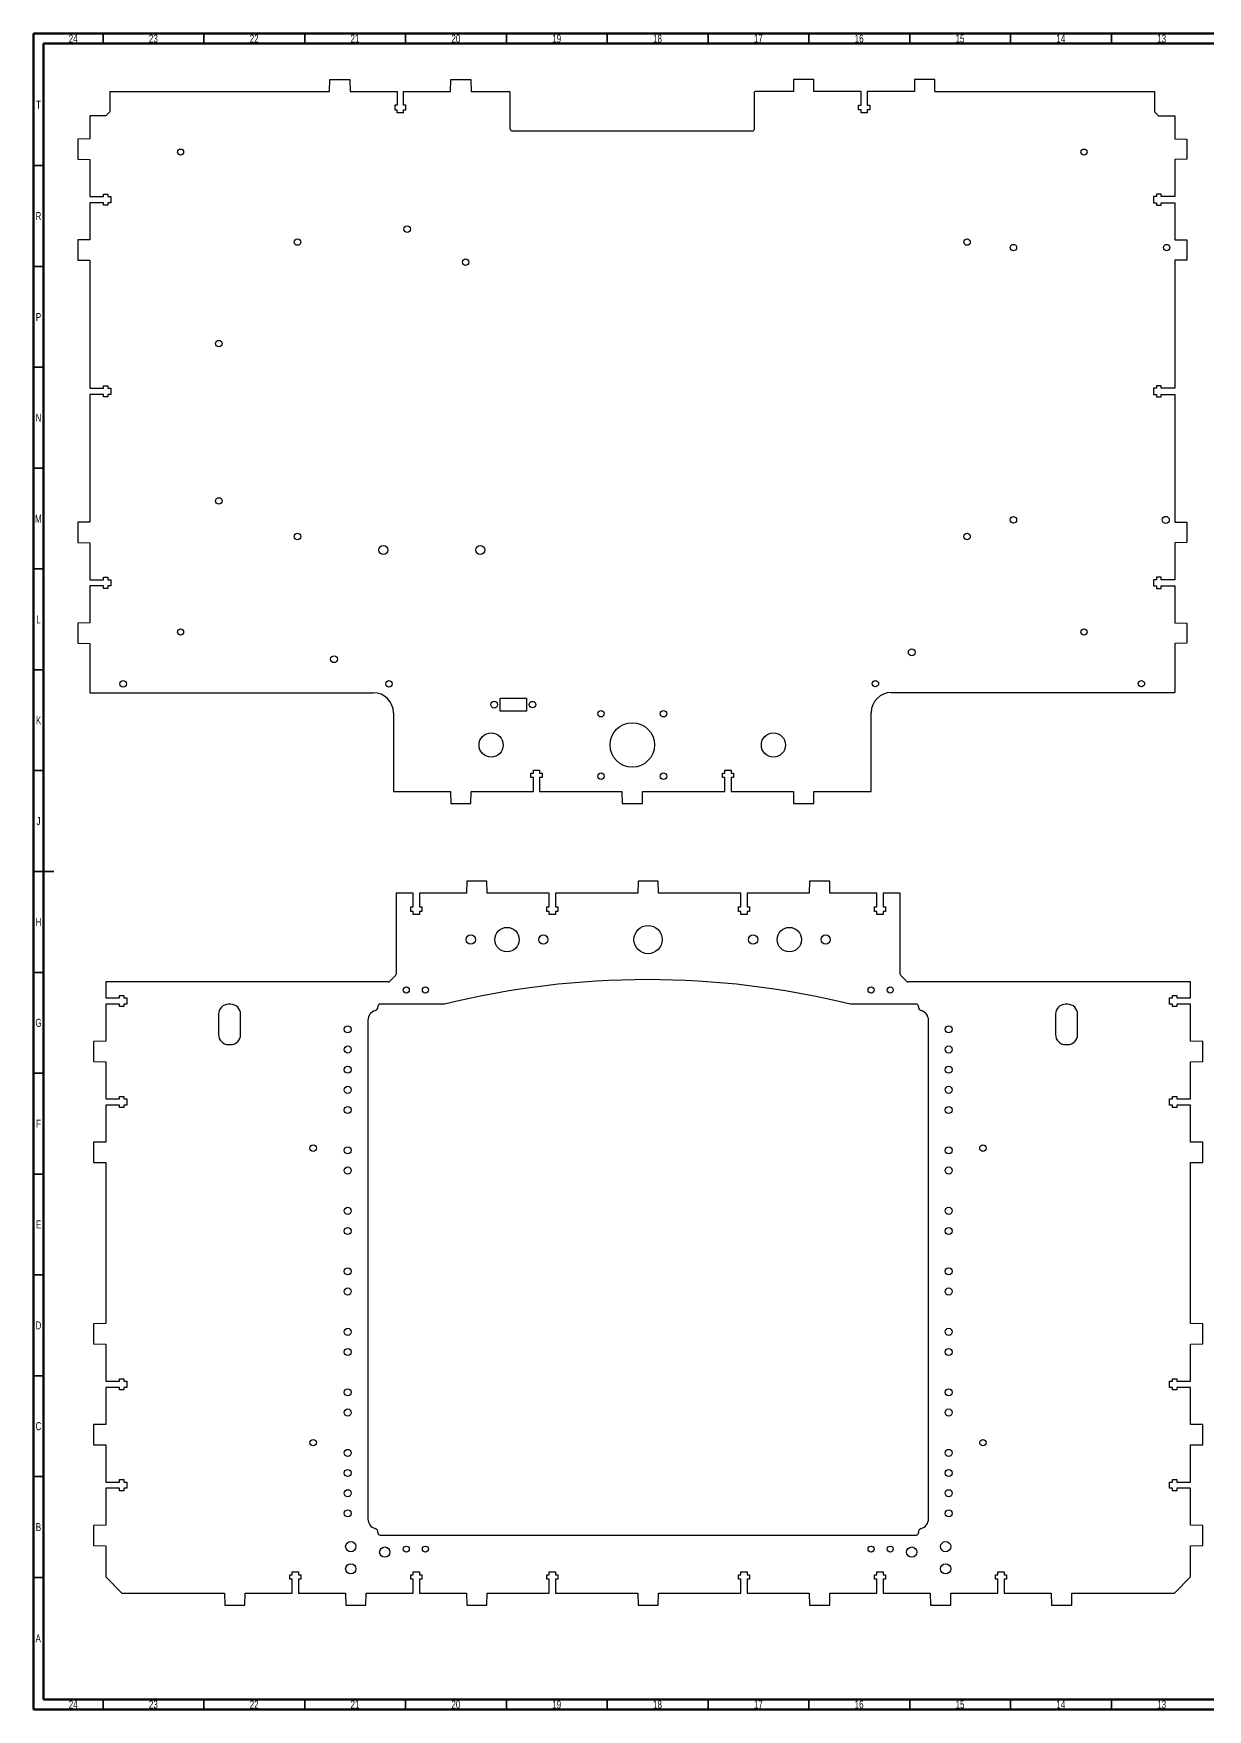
# Model space of a CAD drawing. Header units: millimetres. Extents: x 15 to 1184, y 5 to 836.
# Drawn here: x 15 to 597, y 5 to 836 of the extents above; entities that cross this region are included whole.
import ezdxf

# ---------------------------------------------------------------- set-up
doc = ezdxf.new("R2010")
doc.units = ezdxf.units.MM
doc.styles.add('SLDTEXTSTYLE0', font='TXT', dxfattribs={"width": 0.75})

msp = doc.modelspace()

# ---------------------------------------------------------------- linework, layer by layer
at = {"color": 7, "linetype": 'Continuous', "lineweight": 70}
for p, q in [((15, 5), (15, 836)), ((15, 836), (1184, 836)), ((20, 10), (20, 831)), ((20, 831), (1179, 831)), ((1179, 10), (20, 10)), ((1184, 5), (15, 5))]:
    msp.add_line(p, q, dxfattribs=at)
at = {"color": 7, "linetype": 'Continuous', "lineweight": 35}
for p, q in [((49.5, 831), (49.5, 836)), ((99.5, 831), (99.5, 836)), ((149.5, 831), (149.5, 836)), ((199.5, 831), (199.5, 836)), ((249.5, 831), (249.5, 836)), ((299.5, 831), (299.5, 836)), ((349.5, 831), (349.5, 836)), ((399.5, 831), (399.5, 836)), ((449.5, 831), (449.5, 836)), ((499.5, 831), (499.5, 836)), ((549.5, 831), (549.5, 836)), ((20, 770.5), (15, 770.5)), ((20, 720.5), (15, 720.5)), ((20, 670.5), (15, 670.5)), ((20, 620.5), (15, 620.5)), ((20, 570.5), (15, 570.5)), ((20, 520.5), (15, 520.5)), ((20, 470.5), (15, 470.5)), ((15, 420.5), (25, 420.5)), ((20, 420.5), (15, 420.5)), ((20, 370.5), (15, 370.5)), ((20, 320.5), (15, 320.5)), ((20, 270.5), (15, 270.5)), ((20, 220.5), (15, 220.5)), ((20, 170.5), (15, 170.5)), ((20, 120.5), (15, 120.5)), ((20, 70.5), (15, 70.5)), ((49.5, 10), (49.5, 5)), ((99.5, 10), (99.5, 5)), ((149.5, 10), (149.5, 5)), ((199.5, 10), (199.5, 5)), ((249.5, 10), (249.5, 5)), ((299.5, 10), (299.5, 5)), ((349.5, 10), (349.5, 5)), ((399.5, 10), (399.5, 5)), ((449.5, 10), (449.5, 5)), ((499.5, 10), (499.5, 5)), ((549.5, 10), (549.5, 5))]:
    msp.add_line(p, q, dxfattribs=at)
at = {"color": 7, "linetype": 'Continuous', "lineweight": 25}
for p, q in [((52.92, 807.24), (52.92, 797.14)), ((52.92, 807.24), (161.82, 807.24)), ((161.82, 807.24), (161.92, 813.24)), ((161.92, 813.24), (171.92, 813.24)), ((171.92, 813.24), (172.02, 807.24)), ((172.02, 807.24), (195.37, 807.24)), ((195.37, 807.24), (195.37, 800.44)), ((198.47, 800.44), (198.47, 807.24)), ((198.47, 807.24), (221.82, 807.24)), ((221.82, 807.24), (221.92, 813.24)), ((221.92, 813.24), (231.92, 813.24)), ((231.92, 813.24), (232.02, 807.24)), ((232.02, 807.24), (250.92, 807.24)), ((251.42, 788.64), (251.42, 806.74)), ((372.42, 806.74), (372.42, 788.64)), ((391.82, 807.24), (372.92, 807.24)), ((391.92, 813.24), (391.82, 807.24)), ((401.92, 813.24), (391.92, 813.24)), ((402.02, 807.24), (401.92, 813.24)), ((425.37, 807.24), (402.02, 807.24)), ((425.37, 800.44), (425.37, 807.24)), ((428.47, 807.24), (428.47, 800.44)), ((451.82, 807.24), (428.47, 807.24)), ((451.92, 813.24), (451.82, 807.24)), ((461.92, 813.24), (451.92, 813.24)), ((462.02, 807.24), (461.92, 813.24)), ((462.02, 807.24), (570.92, 807.24)), ((570.92, 807.24), (570.92, 797.14)), ((195.37, 800.44), (194.17, 800.44)), ((194.17, 800.44), (194.17, 798.24)), ((194.17, 798.24), (195.37, 798.24)), ((195.37, 796.64), (195.37, 798.24)), ((199.67, 800.44), (198.47, 800.44)), ((198.47, 796.64), (198.47, 798.24)), ((198.47, 798.24), (199.67, 798.24)), ((199.67, 798.24), (199.67, 800.44)), ((424.17, 800.44), (425.37, 800.44)), ((424.17, 798.24), (424.17, 800.44)), ((425.37, 798.24), (424.17, 798.24)), ((425.37, 796.74), (425.37, 798.24)), ((428.47, 800.44), (429.67, 800.44)), ((428.47, 798.24), (428.47, 796.74)), ((429.67, 798.24), (428.47, 798.24)), ((429.67, 800.44), (429.67, 798.24)), ((42.92, 795.14), (42.92, 783.74)), ((50.92, 795.14), (42.92, 795.14)), ((52.92, 797.14), (50.92, 795.14)), ((198.47, 796.64), (195.37, 796.64)), ((428.47, 796.74), (425.37, 796.74)), ((570.92, 797.14), (572.92, 795.14)), ((572.92, 795.14), (580.92, 795.14)), ((580.92, 795.14), (580.92, 783.74)), ((42.92, 783.74), (36.92, 783.64)), ((36.92, 783.64), (36.92, 773.64)), ((371.42, 787.64), (252.42, 787.64)), ((580.92, 783.74), (586.92, 783.64)), ((586.92, 783.64), (586.92, 773.64)), ((36.92, 773.64), (42.92, 773.54)), ((42.92, 773.54), (42.92, 755.19)), ((586.92, 773.64), (580.92, 773.54)), ((580.92, 773.54), (580.92, 755.19)), ((49.72, 756.39), (51.92, 756.39)), ((49.72, 755.19), (49.72, 756.39)), ((51.92, 756.39), (51.92, 755.19)), ((574.12, 756.39), (571.92, 756.39)), ((571.92, 756.39), (571.92, 755.19)), ((574.12, 755.19), (574.12, 756.39)), ((42.92, 755.19), (49.72, 755.19)), ((42.92, 752.09), (42.92, 733.74)), ((49.72, 752.09), (42.92, 752.09)), ((49.72, 750.89), (49.72, 752.09)), ((51.92, 750.89), (49.72, 750.89)), ((51.92, 755.19), (53.42, 755.19)), ((51.92, 752.09), (51.92, 750.89)), ((53.42, 752.09), (51.92, 752.09)), ((53.42, 755.19), (53.42, 752.09)), ((571.92, 755.19), (570.42, 755.19)), ((570.42, 755.19), (570.42, 752.09)), ((570.42, 752.09), (571.92, 752.09)), ((571.92, 752.09), (571.92, 750.89)), ((571.92, 750.89), (574.12, 750.89)), ((580.92, 755.19), (574.12, 755.19)), ((574.12, 750.89), (574.12, 752.09)), ((574.12, 752.09), (580.92, 752.09)), ((580.92, 752.09), (580.92, 733.74)), ((42.92, 733.74), (36.92, 733.64)), ((36.92, 733.64), (36.92, 723.64)), ((580.92, 733.74), (586.92, 733.64)), ((586.92, 733.64), (586.92, 723.64)), ((36.92, 723.64), (42.92, 723.54)), ((42.92, 723.54), (42.92, 660.19)), ((586.92, 723.64), (580.92, 723.54)), ((580.92, 723.54), (580.92, 660.19)), ((42.92, 660.19), (49.72, 660.19)), ((42.92, 657.09), (42.92, 593.74)), ((49.72, 657.09), (42.92, 657.09)), ((49.72, 661.39), (51.92, 661.39)), ((49.72, 660.19), (49.72, 661.39)), ((49.72, 655.89), (49.72, 657.09)), ((51.92, 661.39), (51.92, 660.19)), ((51.92, 660.19), (53.42, 660.19)), ((51.92, 657.09), (51.92, 655.89)), ((53.42, 657.09), (51.92, 657.09)), ((53.42, 660.19), (53.42, 657.09)), ((571.92, 660.19), (570.42, 660.19)), ((570.42, 660.19), (570.42, 657.09)), ((570.42, 657.09), (571.92, 657.09)), ((574.12, 661.39), (571.92, 661.39)), ((571.92, 661.39), (571.92, 660.19)), ((571.92, 657.09), (571.92, 655.89)), ((574.12, 660.19), (574.12, 661.39)), ((580.92, 660.19), (574.12, 660.19)), ((574.12, 655.89), (574.12, 657.09)), ((574.12, 657.09), (580.92, 657.09)), ((580.92, 657.09), (580.92, 593.74)), ((51.92, 655.89), (49.72, 655.89)), ((571.92, 655.89), (574.12, 655.89)), ((42.92, 593.74), (36.92, 593.64)), ((36.92, 593.64), (36.92, 583.64)), ((580.92, 593.74), (586.92, 593.64)), ((586.92, 593.64), (586.92, 583.64)), ((36.92, 583.64), (42.92, 583.54)), ((42.92, 583.54), (42.92, 565.19)), ((586.92, 583.64), (580.92, 583.54)), ((580.92, 583.54), (580.92, 565.19)), ((42.92, 565.19), (49.72, 565.19)), ((49.72, 566.39), (51.92, 566.39)), ((49.72, 565.19), (49.72, 566.39)), ((51.92, 566.39), (51.92, 565.19)), ((51.92, 565.19), (53.42, 565.19)), ((53.42, 565.19), (53.42, 562.09)), ((571.92, 565.19), (570.42, 565.19)), ((570.42, 565.19), (570.42, 562.09)), ((574.12, 566.39), (571.92, 566.39)), ((571.92, 566.39), (571.92, 565.19)), ((574.12, 565.19), (574.12, 566.39)), ((580.92, 565.19), (574.12, 565.19)), ((42.92, 562.09), (42.92, 543.74)), ((49.72, 562.09), (42.92, 562.09)), ((49.72, 560.89), (49.72, 562.09)), ((51.92, 560.89), (49.72, 560.89)), ((51.92, 562.09), (51.92, 560.89)), ((53.42, 562.09), (51.92, 562.09)), ((570.42, 562.09), (571.92, 562.09)), ((571.92, 562.09), (571.92, 560.89)), ((571.92, 560.89), (574.12, 560.89)), ((574.12, 560.89), (574.12, 562.09)), ((574.12, 562.09), (580.92, 562.09)), ((580.92, 562.09), (580.92, 543.74)), ((42.92, 543.74), (36.92, 543.64)), ((36.92, 543.64), (36.92, 533.64)), ((580.92, 543.74), (586.92, 543.64)), ((586.92, 543.64), (586.92, 533.64)), ((36.92, 533.64), (42.92, 533.54)), ((42.92, 533.54), (42.92, 509.14)), ((586.92, 533.64), (580.92, 533.54)), ((580.92, 533.54), (580.92, 509.24)), ((42.92, 509.14), (183.47, 509.14)), ((440.37, 509.24), (580.92, 509.24)), ((193.47, 499.14), (193.47, 460.24)), ((246.43, 506.5), (259.43, 506.5)), ((246.43, 500), (246.43, 506.5)), ((259.43, 500), (246.43, 500)), ((259.43, 506.5), (259.43, 500)), ((430.37, 460.24), (430.37, 499.24)), ((261.67, 469.24), (262.87, 469.24)), ((261.67, 467.04), (261.67, 469.24)), ((262.87, 467.04), (261.67, 467.04)), ((262.87, 470.74), (265.97, 470.74)), ((262.87, 469.24), (262.87, 470.74)), ((262.87, 460.24), (262.87, 467.04)), ((265.97, 470.74), (265.97, 469.24)), ((265.97, 469.24), (267.17, 469.24)), ((265.97, 467.04), (265.97, 460.24)), ((267.17, 467.04), (265.97, 467.04)), ((267.17, 469.24), (267.17, 467.04)), ((356.67, 469.24), (357.87, 469.24)), ((356.67, 467.04), (356.67, 469.24)), ((357.87, 467.04), (356.67, 467.04)), ((357.87, 470.74), (360.97, 470.74)), ((357.87, 469.24), (357.87, 470.74)), ((357.87, 460.24), (357.87, 467.04)), ((360.97, 470.74), (360.97, 469.24)), ((360.97, 469.24), (362.17, 469.24)), ((360.97, 467.04), (360.97, 460.24)), ((362.17, 467.04), (360.97, 467.04)), ((362.17, 469.24), (362.17, 467.04)), ((193.47, 460.24), (221.82, 460.24)), ((221.82, 460.24), (221.92, 454.24)), ((231.92, 454.24), (232.02, 460.24)), ((232.02, 460.24), (262.87, 460.24)), ((265.97, 460.24), (306.82, 460.24)), ((306.82, 460.24), (306.92, 454.24)), ((316.92, 454.24), (317.02, 460.24)), ((317.02, 460.24), (357.87, 460.24)), ((360.97, 460.24), (391.82, 460.24)), ((391.82, 460.24), (391.92, 454.24)), ((401.92, 454.24), (402.02, 460.24)), ((402.02, 460.24), (430.37, 460.24)), ((221.92, 454.24), (231.92, 454.24)), ((306.92, 454.24), (316.92, 454.24)), ((391.92, 454.24), (401.92, 454.24)), ((229.82, 415.74), (229.72, 409.74)), ((239.82, 415.74), (229.82, 415.74)), ((239.92, 409.74), (239.82, 415.74)), ((314.82, 415.74), (314.72, 409.74)), ((324.82, 415.74), (314.82, 415.74)), ((324.92, 409.74), (324.82, 415.74)), ((399.82, 415.74), (399.72, 409.74)), ((409.82, 415.74), (399.82, 415.74)), ((409.92, 409.74), (409.82, 415.74)), ((194.82, 409.74), (194.82, 369.65)), ((203.27, 409.74), (194.82, 409.74)), ((203.27, 402.94), (203.27, 409.74)), ((206.37, 409.74), (206.37, 402.94)), ((229.72, 409.74), (206.37, 409.74)), ((270.77, 409.74), (239.92, 409.74)), ((270.77, 402.94), (270.77, 409.74)), ((273.87, 409.74), (273.87, 402.94)), ((314.72, 409.74), (273.87, 409.74)), ((365.77, 409.74), (324.92, 409.74)), ((365.77, 402.94), (365.77, 409.74)), ((368.87, 409.74), (368.87, 402.94)), ((399.72, 409.74), (368.87, 409.74)), ((433.27, 409.74), (409.92, 409.74)), ((433.27, 402.94), (433.27, 409.74)), ((436.37, 409.74), (436.37, 402.94)), ((444.82, 409.74), (436.37, 409.74)), ((444.82, 369.65), (444.82, 409.74)), ((202.07, 402.94), (203.27, 402.94)), ((202.07, 400.74), (202.07, 402.94)), ((203.27, 400.74), (202.07, 400.74)), ((203.27, 399.24), (203.27, 400.74)), ((206.37, 399.24), (203.27, 399.24)), ((206.37, 402.94), (207.57, 402.94)), ((206.37, 400.74), (206.37, 399.24)), ((207.57, 400.74), (206.37, 400.74)), ((207.57, 402.94), (207.57, 400.74)), ((269.57, 402.94), (270.77, 402.94)), ((269.57, 400.74), (269.57, 402.94)), ((270.77, 400.74), (269.57, 400.74)), ((270.77, 399.24), (270.77, 400.74)), ((273.87, 399.24), (270.77, 399.24)), ((273.87, 402.94), (275.07, 402.94)), ((273.87, 400.74), (273.87, 399.24)), ((275.07, 400.74), (273.87, 400.74)), ((275.07, 402.94), (275.07, 400.74)), ((364.57, 402.94), (365.77, 402.94)), ((364.57, 400.74), (364.57, 402.94)), ((365.77, 400.74), (364.57, 400.74)), ((365.77, 399.24), (365.77, 400.74)), ((368.87, 399.24), (365.77, 399.24)), ((368.87, 402.94), (370.07, 402.94)), ((368.87, 400.74), (368.87, 399.24)), ((370.07, 400.74), (368.87, 400.74)), ((370.07, 402.94), (370.07, 400.74)), ((432.07, 402.94), (433.27, 402.94)), ((432.07, 400.74), (432.07, 402.94)), ((433.27, 400.74), (432.07, 400.74)), ((433.27, 399.24), (433.27, 400.74)), ((436.37, 399.24), (433.27, 399.24)), ((436.37, 402.94), (437.57, 402.94)), ((436.37, 400.74), (436.37, 399.24)), ((437.57, 400.74), (436.37, 400.74)), ((437.57, 402.94), (437.57, 400.74)), ((50.82, 365.74), (50.82, 357.79)), ((190.91, 365.74), (50.82, 365.74)), ((194.53, 368.94), (191.61, 366.03)), ((448.03, 366.03), (445.11, 368.94)), ((588.82, 365.74), (448.73, 365.74)), ((588.82, 357.79), (588.82, 365.74)), ((50.82, 357.79), (57.62, 357.79)), ((57.62, 358.99), (59.82, 358.99)), ((57.62, 357.79), (57.62, 358.99)), ((59.82, 358.99), (59.82, 357.79)), ((59.82, 357.79), (61.32, 357.79)), ((61.32, 357.79), (61.32, 354.69)), ((578.32, 357.79), (579.82, 357.79)), ((578.32, 354.69), (578.32, 357.79)), ((579.82, 358.99), (582.02, 358.99)), ((579.82, 357.79), (579.82, 358.99)), ((582.02, 358.99), (582.02, 357.79)), ((582.02, 357.79), (588.82, 357.79)), ((50.82, 354.69), (50.82, 336.34)), ((57.62, 354.69), (50.82, 354.69)), ((57.62, 353.49), (57.62, 354.69)), ((59.82, 353.49), (57.62, 353.49)), ((59.82, 354.69), (59.82, 353.49)), ((61.32, 354.69), (59.82, 354.69)), ((106.72, 349.69), (106.72, 339.69)), ((112.72, 354.69), (111.72, 354.69)), ((117.72, 339.69), (117.72, 349.69)), ((185.82, 353.74), (185.82, 353.44)), ((218.8, 354.74), (186.82, 354.74)), ((452.82, 354.74), (419.92, 354.74)), ((453.82, 353.44), (453.82, 353.74)), ((521.78, 349.69), (521.78, 339.69)), ((527.78, 354.69), (526.78, 354.69)), ((532.78, 339.69), (532.78, 349.69)), ((579.82, 354.69), (578.32, 354.69)), ((579.82, 353.49), (579.82, 354.69)), ((582.02, 353.49), (579.82, 353.49)), ((582.02, 354.69), (582.02, 353.49)), ((588.82, 354.69), (582.02, 354.69)), ((588.82, 336.34), (588.82, 354.69)), ((180.82, 346.74), (180.82, 99.51)), ((458.82, 99.51), (458.82, 346.74)), ((50.82, 336.34), (44.82, 336.24)), ((44.82, 336.24), (44.82, 326.24)), ((111.72, 334.69), (112.72, 334.69)), ((526.78, 334.69), (527.78, 334.69)), ((594.82, 336.24), (588.82, 336.34)), ((594.82, 326.24), (594.82, 336.24)), ((44.82, 326.24), (50.82, 326.14)), ((50.82, 326.14), (50.82, 307.79)), ((588.82, 326.14), (594.82, 326.24)), ((588.82, 307.79), (588.82, 326.14)), ((50.82, 307.79), (57.62, 307.79)), ((57.62, 308.99), (59.82, 308.99)), ((57.62, 307.79), (57.62, 308.99)), ((59.82, 308.99), (59.82, 307.79)), ((59.82, 307.79), (61.32, 307.79)), ((61.32, 307.79), (61.32, 304.69)), ((578.32, 307.79), (579.82, 307.79)), ((578.32, 304.69), (578.32, 307.79)), ((579.82, 308.99), (582.02, 308.99)), ((579.82, 307.79), (579.82, 308.99)), ((582.02, 308.99), (582.02, 307.79)), ((582.02, 307.79), (588.82, 307.79)), ((50.82, 304.69), (50.82, 286.34)), ((57.62, 304.69), (50.82, 304.69)), ((57.62, 303.49), (57.62, 304.69)), ((59.82, 303.49), (57.62, 303.49)), ((59.82, 304.69), (59.82, 303.49)), ((61.32, 304.69), (59.82, 304.69)), ((579.82, 304.69), (578.32, 304.69)), ((579.82, 303.49), (579.82, 304.69)), ((582.02, 303.49), (579.82, 303.49)), ((582.02, 304.69), (582.02, 303.49)), ((588.82, 304.69), (582.02, 304.69)), ((588.82, 286.34), (588.82, 304.69)), ((50.82, 286.34), (44.82, 286.24)), ((44.82, 286.24), (44.82, 276.24)), ((594.82, 286.24), (588.82, 286.34)), ((594.82, 276.24), (594.82, 286.24)), ((44.82, 276.24), (50.82, 276.14)), ((50.82, 276.14), (50.82, 196.34)), ((588.82, 276.14), (594.82, 276.24)), ((588.82, 196.34), (588.82, 276.14)), ((50.82, 196.34), (44.82, 196.24)), ((44.82, 196.24), (44.82, 186.24)), ((594.82, 196.24), (588.82, 196.34)), ((594.82, 186.24), (594.82, 196.24)), ((44.82, 186.24), (50.82, 186.14)), ((50.82, 186.14), (50.82, 167.79)), ((588.82, 186.14), (594.82, 186.24)), ((588.82, 167.79), (588.82, 186.14)), ((50.82, 167.79), (57.62, 167.79)), ((57.62, 168.99), (59.82, 168.99)), ((57.62, 167.79), (57.62, 168.99)), ((59.82, 168.99), (59.82, 167.79)), ((59.82, 167.79), (61.32, 167.79)), ((61.32, 167.79), (61.32, 164.69)), ((578.32, 167.79), (579.82, 167.79)), ((578.32, 164.69), (578.32, 167.79)), ((579.82, 168.99), (582.02, 168.99)), ((579.82, 167.79), (579.82, 168.99)), ((582.02, 168.99), (582.02, 167.79)), ((582.02, 167.79), (588.82, 167.79)), ((50.82, 164.69), (50.82, 146.34)), ((57.62, 164.69), (50.82, 164.69)), ((57.62, 163.49), (57.62, 164.69)), ((59.82, 163.49), (57.62, 163.49)), ((59.82, 164.69), (59.82, 163.49)), ((61.32, 164.69), (59.82, 164.69)), ((579.82, 164.69), (578.32, 164.69)), ((579.82, 163.49), (579.82, 164.69)), ((582.02, 163.49), (579.82, 163.49)), ((582.02, 164.69), (582.02, 163.49)), ((588.82, 164.69), (582.02, 164.69)), ((588.82, 146.34), (588.82, 164.69)), ((50.82, 146.34), (44.82, 146.24)), ((44.82, 146.24), (44.82, 136.24)), ((594.82, 146.24), (588.82, 146.34)), ((594.82, 136.24), (594.82, 146.24)), ((44.82, 136.24), (50.82, 136.14)), ((50.82, 136.14), (50.82, 117.79)), ((588.82, 136.14), (594.82, 136.24)), ((588.82, 117.79), (588.82, 136.14)), ((50.82, 117.79), (57.62, 117.79)), ((57.62, 118.99), (59.82, 118.99)), ((57.62, 117.79), (57.62, 118.99)), ((59.82, 118.99), (59.82, 117.79)), ((59.82, 117.79), (61.32, 117.79)), ((61.32, 117.79), (61.32, 114.69)), ((578.32, 117.79), (579.82, 117.79)), ((578.32, 114.69), (578.32, 117.79)), ((579.82, 118.99), (582.02, 118.99)), ((579.82, 117.79), (579.82, 118.99)), ((582.02, 118.99), (582.02, 117.79)), ((582.02, 117.79), (588.82, 117.79)), ((50.82, 114.69), (50.82, 96.34)), ((57.62, 114.69), (50.82, 114.69)), ((57.62, 113.49), (57.62, 114.69)), ((59.82, 113.49), (57.62, 113.49)), ((59.82, 114.69), (59.82, 113.49)), ((61.32, 114.69), (59.82, 114.69)), ((579.82, 114.69), (578.32, 114.69)), ((579.82, 113.49), (579.82, 114.69)), ((582.02, 113.49), (579.82, 113.49)), ((582.02, 114.69), (582.02, 113.49)), ((588.82, 114.69), (582.02, 114.69)), ((588.82, 96.34), (588.82, 114.69)), ((50.82, 96.34), (44.82, 96.24)), ((44.82, 96.24), (44.82, 86.24)), ((185.82, 92.81), (185.82, 92.51)), ((186.82, 91.51), (452.82, 91.51)), ((453.82, 92.51), (453.82, 92.81)), ((594.82, 96.24), (588.82, 96.34)), ((594.82, 86.24), (594.82, 96.24)), ((44.82, 86.24), (50.82, 86.14)), ((50.82, 86.14), (50.82, 70.74)), ((588.82, 86.14), (594.82, 86.24)), ((588.82, 70.74), (588.82, 86.14)), ((50.82, 70.74), (58.82, 62.74)), ((142.07, 71.74), (143.27, 71.74)), ((142.07, 69.54), (142.07, 71.74)), ((143.27, 69.54), (142.07, 69.54)), ((143.27, 73.24), (146.37, 73.24)), ((143.27, 71.74), (143.27, 73.24)), ((143.27, 62.74), (143.27, 69.54)), ((146.37, 73.24), (146.37, 71.74)), ((146.37, 71.74), (147.57, 71.74)), ((146.37, 69.54), (146.37, 62.74)), ((147.57, 69.54), (146.37, 69.54)), ((147.57, 71.74), (147.57, 69.54)), ((202.07, 71.74), (203.27, 71.74)), ((202.07, 69.54), (202.07, 71.74)), ((203.27, 69.54), (202.07, 69.54)), ((203.27, 73.24), (206.37, 73.24)), ((203.27, 71.74), (203.27, 73.24)), ((203.27, 62.74), (203.27, 69.54)), ((206.37, 73.24), (206.37, 71.74)), ((206.37, 71.74), (207.57, 71.74)), ((206.37, 69.54), (206.37, 62.74)), ((207.57, 69.54), (206.37, 69.54)), ((207.57, 71.74), (207.57, 69.54)), ((269.57, 71.74), (270.77, 71.74)), ((269.57, 69.54), (269.57, 71.74)), ((270.77, 69.54), (269.57, 69.54)), ((270.77, 73.24), (273.87, 73.24)), ((270.77, 71.74), (270.77, 73.24)), ((270.77, 62.74), (270.77, 69.54)), ((273.87, 73.24), (273.87, 71.74)), ((273.87, 71.74), (275.07, 71.74)), ((273.87, 69.54), (273.87, 62.74)), ((275.07, 69.54), (273.87, 69.54)), ((275.07, 71.74), (275.07, 69.54)), ((364.57, 71.74), (365.77, 71.74)), ((364.57, 69.54), (364.57, 71.74)), ((365.77, 69.54), (364.57, 69.54)), ((365.77, 73.24), (368.87, 73.24)), ((365.77, 71.74), (365.77, 73.24)), ((365.77, 62.74), (365.77, 69.54)), ((368.87, 73.24), (368.87, 71.74)), ((368.87, 71.74), (370.07, 71.74)), ((368.87, 69.54), (368.87, 62.74)), ((370.07, 69.54), (368.87, 69.54)), ((370.07, 71.74), (370.07, 69.54)), ((432.07, 71.74), (433.27, 71.74)), ((432.07, 69.54), (432.07, 71.74)), ((433.27, 69.54), (432.07, 69.54)), ((433.27, 73.24), (436.37, 73.24)), ((433.27, 71.74), (433.27, 73.24)), ((433.27, 62.74), (433.27, 69.54)), ((436.37, 73.24), (436.37, 71.74)), ((436.37, 71.74), (437.57, 71.74)), ((436.37, 69.54), (436.37, 62.74)), ((437.57, 69.54), (436.37, 69.54)), ((437.57, 71.74), (437.57, 69.54)), ((492.07, 71.74), (493.27, 71.74)), ((492.07, 69.54), (492.07, 71.74)), ((493.27, 69.54), (492.07, 69.54)), ((493.27, 73.24), (496.37, 73.24)), ((493.27, 71.74), (493.27, 73.24)), ((493.27, 62.74), (493.27, 69.54)), ((496.37, 73.24), (496.37, 71.74)), ((496.37, 71.74), (497.57, 71.74)), ((496.37, 69.54), (496.37, 62.74)), ((497.57, 69.54), (496.37, 69.54)), ((497.57, 71.74), (497.57, 69.54)), ((580.82, 62.74), (588.82, 70.74)), ((58.82, 62.74), (109.72, 62.74)), ((109.72, 62.74), (109.82, 56.74)), ((119.82, 56.74), (119.92, 62.74)), ((119.92, 62.74), (143.27, 62.74)), ((146.37, 62.74), (169.72, 62.74)), ((169.72, 62.74), (169.82, 56.74)), ((179.82, 56.74), (179.92, 62.74)), ((179.92, 62.74), (203.27, 62.74)), ((206.37, 62.74), (229.72, 62.74)), ((229.72, 62.74), (229.82, 56.74)), ((239.82, 56.74), (239.92, 62.74)), ((239.92, 62.74), (270.77, 62.74)), ((273.87, 62.74), (314.72, 62.74)), ((314.72, 62.74), (314.82, 56.74)), ((324.82, 56.74), (324.92, 62.74)), ((324.92, 62.74), (365.77, 62.74)), ((368.87, 62.74), (399.72, 62.74)), ((399.72, 62.74), (399.82, 56.74)), ((409.82, 56.74), (409.92, 62.74)), ((409.92, 62.74), (433.27, 62.74)), ((436.37, 62.74), (459.72, 62.74)), ((459.72, 62.74), (459.82, 56.74)), ((469.82, 56.74), (469.92, 62.74)), ((469.92, 62.74), (493.27, 62.74)), ((496.37, 62.74), (519.72, 62.74)), ((519.72, 62.74), (519.82, 56.74)), ((529.82, 56.74), (529.92, 62.74)), ((529.92, 62.74), (580.82, 62.74)), ((109.82, 56.74), (119.82, 56.74)), ((169.82, 56.74), (179.82, 56.74)), ((229.82, 56.74), (239.82, 56.74)), ((314.82, 56.74), (324.82, 56.74)), ((399.82, 56.74), (409.82, 56.74)), ((459.82, 56.74), (469.82, 56.74)), ((519.82, 56.74), (529.82, 56.74))]:
    msp.add_line(p, q, dxfattribs=at)
for centre, radius in [((87.92, 777.24), 1.5), ((535.92, 777.24), 1.5), ((200.29, 739.01), 1.6), ((145.92, 732.59), 1.6), ((477.92, 732.59), 1.6), ((500.92, 729.85), 1.6), ((576.92, 729.85), 1.6), ((229.29, 722.6), 1.6), ((106.92, 682.24), 1.6), ((106.92, 604.24), 1.6), ((500.92, 594.85), 1.6), ((576.47, 594.85), 1.75), ((145.92, 586.59), 1.6), ((188.52, 579.89), 2.25), ((236.52, 579.89), 2.25), ((477.92, 586.59), 1.6), ((87.92, 539.24), 1.5), ((535.92, 539.24), 1.5), ((164.04, 525.75), 1.7), ((450.52, 529.17), 1.7), ((432.47, 513.64), 1.6), ((564.37, 513.64), 1.6), ((59.47, 513.54), 1.6), ((191.27, 513.54), 1.6), ((243.43, 503.24), 1.7), ((262.43, 503.24), 1.63), ((296.42, 498.74), 1.6), ((327.42, 498.74), 1.6), ((311.92, 483.24), 11), ((241.92, 483.24), 6), ((381.92, 483.24), 6), ((296.42, 467.74), 1.6), ((327.42, 467.74), 1.6), ((249.82, 386.74), 6.05), ((319.75, 386.74), 7), ((389.82, 386.74), 6.05), ((231.82, 386.74), 2.3), ((267.82, 386.74), 2.3), ((371.82, 386.74), 2.3), ((407.82, 386.74), 2.3), ((199.82, 361.74), 1.5), ((209.32, 361.74), 1.5), ((430.32, 361.74), 1.5), ((439.82, 361.74), 1.5), ((170.82, 342.24), 1.75), ((468.82, 342.24), 1.75), ((170.82, 332.24), 1.75), ((468.82, 332.24), 1.75), ((170.82, 322.24), 1.75), ((468.82, 322.24), 1.75), ((170.82, 312.24), 1.75), ((468.82, 312.24), 1.75), ((170.82, 302.24), 1.75), ((468.82, 302.24), 1.75), ((153.68, 283.29), 1.6), ((170.82, 282.24), 1.75), ((468.82, 282.24), 1.75), ((485.82, 283.29), 1.6), ((170.82, 272.24), 1.75), ((468.82, 272.24), 1.75), ((170.82, 252.24), 1.75), ((468.82, 252.24), 1.75), ((170.82, 242.24), 1.75), ((468.82, 242.24), 1.75), ((170.82, 222.24), 1.75), ((468.82, 222.24), 1.75), ((170.82, 212.24), 1.75), ((468.82, 212.24), 1.75), ((170.82, 192.24), 1.75), ((468.82, 192.24), 1.75), ((170.82, 182.24), 1.75), ((468.82, 182.24), 1.75), ((170.82, 162.24), 1.75), ((468.82, 162.24), 1.75), ((170.82, 152.24), 1.75), ((468.82, 152.24), 1.75), ((153.68, 137.29), 1.6), ((170.82, 132.24), 1.75), ((468.82, 132.24), 1.75), ((485.82, 137.29), 1.6), ((170.82, 122.24), 1.75), ((468.82, 122.24), 1.75), ((170.82, 112.24), 1.75), ((468.82, 112.24), 1.75), ((170.82, 102.24), 1.75), ((468.82, 102.24), 1.75), ((172.32, 85.74), 2.55), ((189.17, 83.03), 2.55), ((199.82, 84.51), 1.5), ((209.32, 84.51), 1.5), ((430.32, 84.51), 1.5), ((439.82, 84.51), 1.5), ((450.47, 83.03), 2.55), ((467.32, 85.74), 2.55), ((172.32, 74.74), 2.55), ((467.32, 74.74), 2.55)]:
    msp.add_circle(centre, radius, dxfattribs=at)
for centre, radius, start, end in [((250.92, 806.74), 0.5, 0, 90), ((372.92, 806.74), 0.5, 90, 180), ((252.42, 788.64), 1, 180, 270), ((371.42, 788.64), 1, 270, 0), ((183.47, 499.14), 10, 0, 90), ((440.37, 499.24), 10, 90, 180), ((190.91, 366.74), 1, 270, 315), ((193.82, 369.65), 1, 315, 0), ((319.36, -55.33), 422.21, 76.22147, 103.77853), ((445.82, 369.65), 1, 180, 225), ((448.73, 366.74), 1, 225, 270), ((111.72, 349.69), 5, 90, 180), ((112.72, 349.69), 5, 0, 90), ((185.82, 346.74), 5, 106.60155, 180), ((183.82, 353.44), 2, 286.60155, 0), ((186.82, 353.74), 1, 90, 180), ((452.82, 353.74), 1, 0, 90), ((455.82, 353.44), 2, 180, 253.39845), ((453.82, 346.74), 5, 359.99983, 73.39845), ((526.78, 349.69), 5, 90, 180), ((527.78, 349.69), 5, 0, 90), ((111.72, 339.69), 5, 180, 270), ((112.72, 339.69), 5, 270, 0), ((526.78, 339.69), 5, 180, 270), ((527.78, 339.69), 5, 270, 0), ((185.82, 99.51), 5, 180, 253.39845), ((183.82, 92.81), 2, 0, 73.39845), ((186.82, 92.51), 1, 180, 270), ((452.82, 92.51), 1, 270, 0), ((455.82, 92.81), 2, 106.60155, 180), ((453.82, 99.51), 5, 286.60155, 359.99983)]:
    msp.add_arc(centre, radius, start, end, dxfattribs=at)

# ---------------------------------------------------------------- texts
at = {"color": 7, "linetype": 'Continuous', "lineweight": 0, "attachment_point": 2, "style": 'SLDTEXTSTYLE0'}
for s, insert, char_height in [('24', (34.67, 835.47), 3.969), ('23', (74.42, 835.47), 3.969), ('22', (124.42, 835.47), 3.969), ('21', (174.42, 835.47), 3.969), ('20', (224.42, 835.47), 3.969), ('19', (274.42, 835.47), 3.969), ('18', (324.42, 835.47), 3.969), ('17', (374.42, 835.47), 3.969), ('16', (424.42, 835.47), 3.969), ('15', (474.42, 835.47), 3.969), ('14', (524.42, 835.47), 3.969), ('13', (574.42, 835.47), 3.969), ('T', (17.49, 802.72), 3.97), ('R', (17.44, 747.47), 3.97), ('P', (17.48, 697.42), 3.97), ('N', (17.46, 647.47), 3.97), ('M', (17.36, 597.42), 3.97), ('L', (17.45, 547.47), 3.97), ('K', (17.49, 497.42), 3.97), ('J', (17.47, 447.47), 3.97), ('H', (17.49, 397.42), 3.97), ('G', (17.49, 347.47), 3.97), ('F', (17.46, 297.42), 3.97), ('E', (17.51, 247.47), 3.97), ('D', (17.45, 197.42), 3.97), ('C', (17.46, 147.47), 3.97), ('B', (17.47, 97.42), 3.97), ('A', (17.34, 42.22), 3.97), ('24', (34.67, 9.47), 3.969), ('23', (74.42, 9.47), 3.969), ('22', (124.42, 9.47), 3.969), ('21', (174.42, 9.47), 3.969), ('20', (224.42, 9.47), 3.969), ('19', (274.42, 9.47), 3.969), ('18', (324.42, 9.47), 3.969), ('17', (374.42, 9.47), 3.969), ('16', (424.42, 9.47), 3.969), ('15', (474.42, 9.47), 3.969), ('14', (524.42, 9.47), 3.969), ('13', (574.42, 9.47), 3.969)]:
    msp.add_mtext(s, dxfattribs=dict(at, insert=insert, char_height=char_height))

doc.saveas('drawing.dxf')
